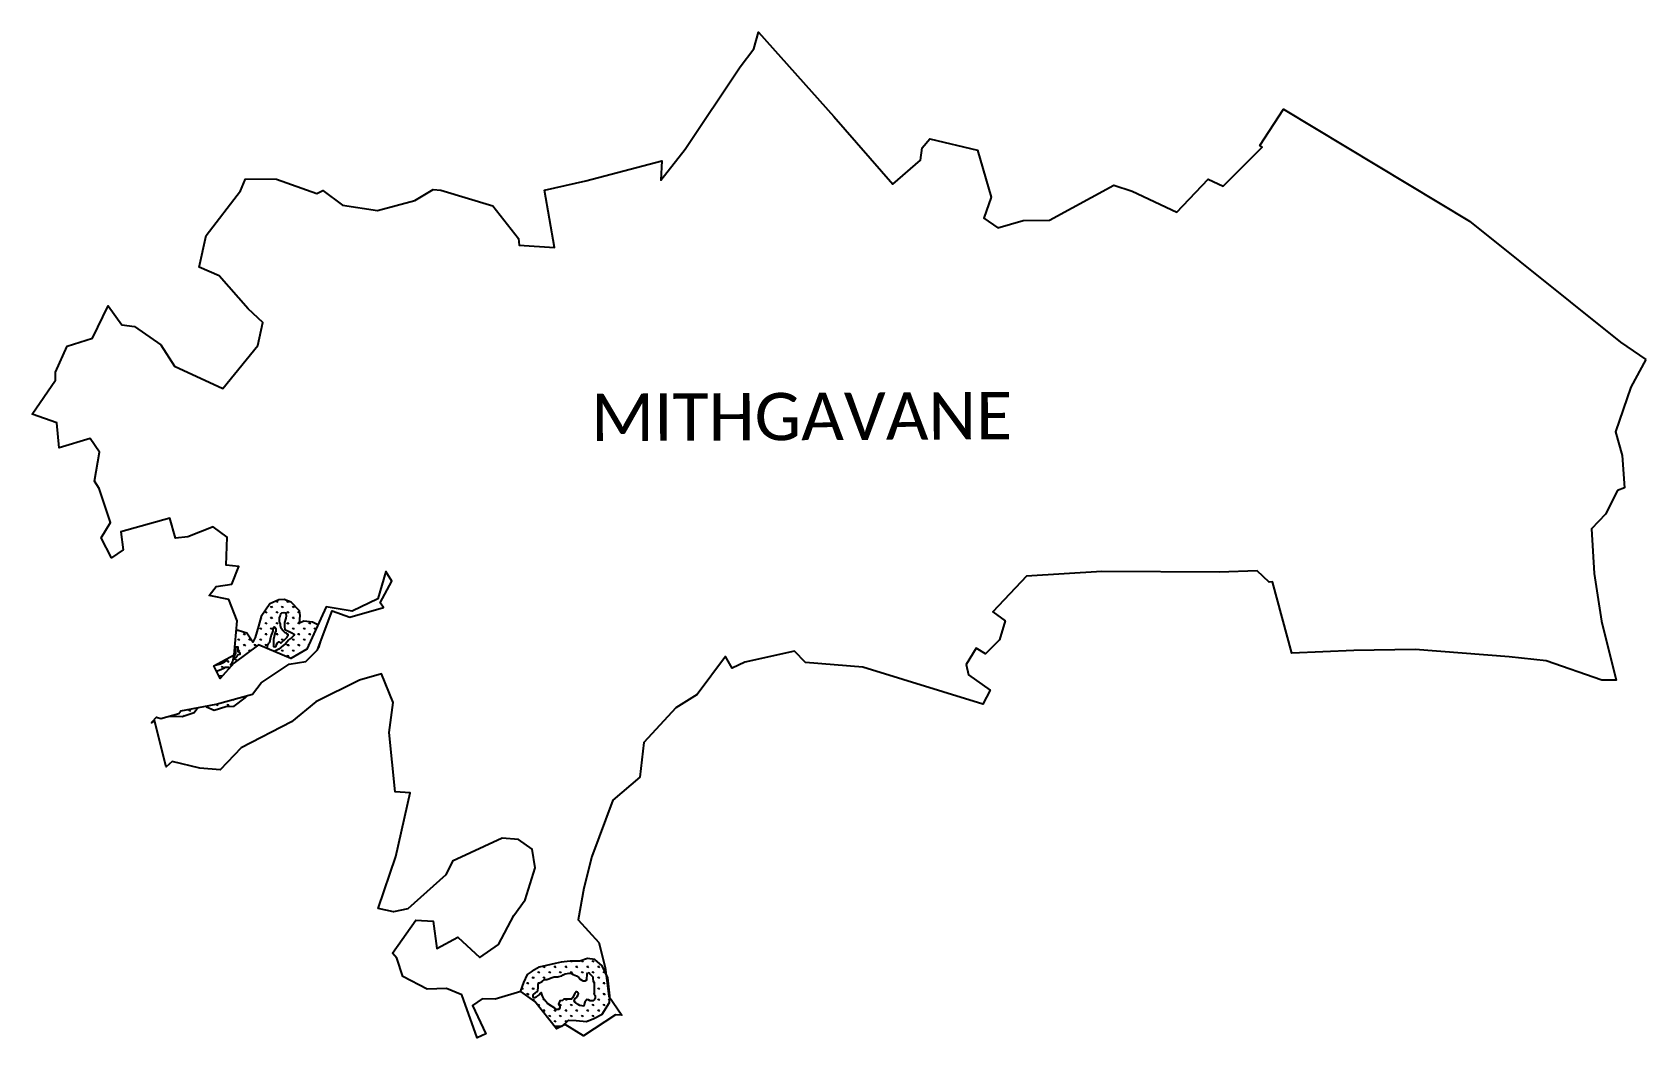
# Model space of a CAD drawing. Header units: metres. Extents: x 323973 to 329289, y 1832746 to 1836058.
import ezdxf

# ---------------------------------------------------------------- set-up
doc = ezdxf.new("R2010")
doc.units = ezdxf.units.M
for name, color, linetype in [('MANGROOVE BUFFER ZONE', 120, 'Continuous'), ('village', 3, 'Continuous'), ('VILLAGE NAME', 250, 'Continuous')]:
    doc.layers.add(name, color=color, linetype=linetype)
doc.styles.get("Standard").update_dxf_attribs({"font": 'simplex.shx'})

msp = doc.modelspace()

# ---------------------------------------------------------------- hatches: boundary and pattern name
at = {"layer": 'MANGROOVE BUFFER ZONE'}
h = msp.add_hatch(dxfattribs=at)
h.set_pattern_fill('GRASS', color=256)
h.paths.add_polyline_path([(324914.1, 1834104.7), (324911.5, 1834107.6), (324896.1, 1834115.3), (324868.5, 1834118.3), (324853.7, 1834111.5), (324856.4, 1834136.8), (324854, 1834152.6), (324826.4, 1834181), (324802.8, 1834189.9), (324785.9, 1834188.9), (324755.9, 1834175.1), (324727.6, 1834133.8), (324718.6, 1834102), (324707.9, 1834064.4), (324699.6, 1834049.2), (324680.4, 1834078.9), (324651.8, 1834087.6), (324645.5, 1834087.7), (324638.5, 1834007.7), (324614.4, 1833994.4), (324614.5, 1833990.7), (324612.6, 1833989.2), (324601.7, 1833980.8), (324593.1, 1833976.8), (324584.3, 1833974.2), (324575.5, 1833972.9), (324571.6, 1833970.8), (324579.5, 1833954.9), (324583.2, 1833955.2), (324585.7, 1833955.8), (324589.4, 1833957.6), (324596.4, 1833960.6), (324604.9, 1833963.5), (324610.1, 1833966.4), (324619.3, 1833966.4), (324625.3, 1833966), (324629.9, 1833971.1), (324627.7, 1833973.7), (324627.6, 1833976.4), (324631.4, 1833981), (324632.1, 1833982.2), (324633.2, 1833984.3), (324633.8, 1833986.4), (324635, 1833991), (324635.1, 1833993.6), (324636.4, 1833994.7), (324639, 1833994.5), (324641.5, 1833993.1), (324643.5, 1833991.8), (324645.8, 1833987.8), (324647.4, 1833986.9), (324718.8, 1834040.2), (324748.8, 1834027.5), (324748.8, 1834040.1), (324750.4, 1834041.1), (324752.9, 1834045.6), (324755.9, 1834049), (324758.2, 1834060.3), (324760.1, 1834069.8), (324765.2, 1834080.1), (324767.3, 1834086.8), (324767.8, 1834096.8), (324769.9, 1834099.3), (324773, 1834098.4), (324774.7, 1834095.9), (324776.3, 1834091.7), (324776.3, 1834087.2), (324775.7, 1834083.7), (324774, 1834081.8), (324770.8, 1834068.1), (324768.5, 1834058.5), (324768.5, 1834049.3), (324768.5, 1834034.6), (324773, 1834033.4), (324776.9, 1834036.1), (324778.1, 1834041.9), (324781, 1834047), (324784.1, 1834050.2), (324787.6, 1834050), (324789.6, 1834048.7), (324790.6, 1834047.8), (324792, 1834046.5), (324794.6, 1834048.6), (324806, 1834059.6), (324812.9, 1834066.2), (324815.3, 1834069.6), (324816.5, 1834071.2), (324816.6, 1834074.3), (324813.8, 1834076.6), (324811.3, 1834078.4), (324806.1, 1834080.5), (324800, 1834086.2), (324792.9, 1834094.4), (324790.9, 1834104.4), (324791.1, 1834109.8), (324787.9, 1834116.5), (324787.8, 1834129.5), (324789.6, 1834134.5), (324791.2, 1834139.3), (324793.4, 1834143.4), (324796, 1834146.4), (324802.3, 1834146.7), (324807.2, 1834146.2), (324809.1, 1834144.2), (324809.6, 1834136.4), (324808.8, 1834128.7), (324807.3, 1834124.9), (324804.7, 1834114.6), (324804.7, 1834099.6), (324805, 1834091), (324807.4, 1834089.9), (324810.3, 1834088.8), (324812.1, 1834087.4), (324814.3, 1834086.2), (324817.4, 1834084.4), (324818.2, 1834084.5), (324819.3, 1834084.2), (324828.5, 1834079.5), (324835.7, 1834075.7), (324835.9, 1834073), (324835.1, 1834071.5), (324832.1, 1834068), (324827, 1834063.5), (324820.8, 1834059.3), (324817.3, 1834055.8), (324807.8, 1834043.8), (324799.4, 1834037.9), (324785.3, 1834026.6), (324770.8, 1834018.3), (324825, 1833995.3), (324878.1, 1834026.6)])
h.paths.add_polyline_path([(324656.6, 1834015.6), (324657.4, 1834012.8), (324657.1, 1834008.8), (324656.2, 1834008.6), (324650.8, 1834007.3), (324651.1, 1834006.2), (324647.7, 1834002.4), (324645.4, 1833999.3), (324640.1, 1833997.5), (324636.5, 1833996.6), (324635, 1833998.4), (324635.5, 1833999.1), (324636.6, 1834001.2), (324636.2, 1834003.9), (324636.9, 1834005.5), (324640.2, 1834005.6), (324640.1, 1834008.9), (324643.2, 1834009.6), (324643.6, 1834012.7), (324643.6, 1834022.5), (324644.3, 1834033.4), (324650.6, 1834033.8), (324650.7, 1834018.6), (324653, 1834017.4)], flags=16)
h.paths.add_polyline_path([(324611.2, 1833837.6), (324638.5, 1833838), (324674.9, 1833865.9), (324681.1, 1833872.6), (324578.7, 1833844.9), (324544.1, 1833838.5), (324547.2, 1833836.7), (324572.8, 1833825.6)])
h.paths.add_polyline_path([(324507.2, 1833817.8), (324518.6, 1833833.8), (324463, 1833823.5), (324456.1, 1833814.6), (324423.1, 1833805.5), (324424.7, 1833805.4), (324467, 1833804.2)])
h = msp.add_hatch(dxfattribs=at)
h.set_pattern_fill('GRASS', color=256)
h.paths.add_polyline_path([(325875.5, 1832862.3), (325876.1, 1832878.5), (325872.9, 1832883.2), (325863.5, 1832956.9), (325851, 1832982.7), (325826.8, 1833003.6), (325803.1, 1833007), (325777.8, 1832998.5), (325745.1, 1832998.2), (325715.3, 1832994.9), (325696.4, 1832990.5), (325667.7, 1832984.2), (325643.5, 1832978.9), (325620.4, 1832966.1), (325603.8, 1832954.4), (325591.3, 1832928), (325581.8, 1832901.4), (325581.4, 1832898.9), (325582.5, 1832899.2), (325629.3, 1832865.3), (325694, 1832784.3), (325716.8, 1832784.1), (325721.6, 1832786.4), (325739.7, 1832804.5), (325765.4, 1832803.4), (325799.1, 1832800.2), (325823, 1832810), (325850.9, 1832823.8)])
h.paths.add_polyline_path([(325790.4, 1832850.7), (325777, 1832852.2), (325771.8, 1832855.8), (325763.9, 1832861.3), (325761.8, 1832862.4), (325759.1, 1832868.1), (325760.9, 1832873.3), (325762.3, 1832875.3), (325765, 1832877.5), (325768.8, 1832881.8), (325772.2, 1832888.2), (325773.2, 1832892), (325771.7, 1832894.4), (325769.4, 1832896.2), (325766.6, 1832897.2), (325764.6, 1832897.4), (325763.4, 1832895.3), (325761.2, 1832892.7), (325757.2, 1832885.1), (325753.3, 1832877.8), (325750, 1832873.4), (325735.8, 1832872.9), (325724.2, 1832873.2), (325720.6, 1832869.4), (325711.7, 1832867.9), (325709.9, 1832864.4), (325709.6, 1832862.2), (325707.3, 1832856.8), (325708.7, 1832852.4), (325710.9, 1832849.9), (325711.6, 1832844.4), (325708.4, 1832839.6), (325700.3, 1832839.7), (325694.5, 1832843.6), (325686.5, 1832849.2), (325671.1, 1832859.7), (325660.1, 1832872.6), (325655.7, 1832881.2), (325652.9, 1832886.8), (325650.9, 1832893), (325650.6, 1832894.1), (325648.7, 1832893.8), (325646.4, 1832892.3), (325643.9, 1832888.4), (325638.3, 1832884.6), (325633.9, 1832879.5), (325629.5, 1832878.3), (325624.5, 1832879.4), (325623.3, 1832882.6), (325623.9, 1832888.2), (325631.9, 1832895.1), (325635.2, 1832898), (325639, 1832902.3), (325640.3, 1832911.9), (325639.8, 1832922.9), (325644.4, 1832926.8), (325652.7, 1832931.2), (325661.3, 1832938.6), (325668.1, 1832938.7), (325674.9, 1832940.2), (325683.4, 1832943.7), (325693.2, 1832946.8), (325704.3, 1832946.9), (325708.4, 1832948.5), (325717.8, 1832950.1), (325722.9, 1832954), (325728.8, 1832956.5), (325742.2, 1832959), (325750, 1832958.2), (325755.8, 1832955.2), (325766.3, 1832949.8), (325773.5, 1832944.8), (325778.5, 1832939.6), (325784.3, 1832936.1), (325788.8, 1832933.4), (325794.8, 1832934.1), (325800.7, 1832937.1), (325801.5, 1832956.8), (325803.9, 1832961.8), (325807.9, 1832960.3), (325810, 1832956.6), (325813.3, 1832953.3), (325819.7, 1832947), (325820.6, 1832942.9), (325821.6, 1832931.6), (325823.6, 1832931), (325824.1, 1832927.3), (325824.1, 1832890.4), (325828, 1832885.9), (325827.3, 1832875.7), (325825.6, 1832872.7), (325819.9, 1832867.7), (325810.9, 1832867.4), (325806.3, 1832871), (325800.5, 1832872), (325797.3, 1832868.3), (325793.4, 1832863.6), (325791.7, 1832856.3)], flags=16)

# ---------------------------------------------------------------- linework, layer by layer
at = {"color": 3, "flags": 128}
msp.add_lwpolyline([(324659.1, 1835535.8), (324675.6, 1835575.8)], dxfattribs=at)
at = {"layer": 'MANGROOVE BUFFER ZONE'}
for points in [[(324914.1, 1834104.7), (324911.5, 1834107.6), (324896.1, 1834115.3), (324868.5, 1834118.3), (324853.7, 1834111.5), (324856.4, 1834136.8), (324854, 1834152.6), (324826.4, 1834181), (324802.8, 1834189.9), (324785.9, 1834188.9), (324755.9, 1834175.1), (324727.6, 1834133.8), (324718.6, 1834102), (324707.9, 1834064.4), (324699.6, 1834049.2), (324680.4, 1834078.9), (324651.8, 1834087.6), (324645.5, 1834087.7)], [(324748.8, 1834027.5), (324748.8, 1834040.1), (324750.4, 1834041.1), (324752.9, 1834045.6), (324755.9, 1834049), (324758.2, 1834060.3), (324760.1, 1834069.8), (324765.2, 1834080.1), (324767.3, 1834086.8), (324767.8, 1834096.8), (324769.9, 1834099.3), (324773, 1834098.4), (324774.7, 1834095.9), (324776.3, 1834091.7), (324776.3, 1834087.2), (324775.7, 1834083.7), (324774, 1834081.8), (324770.8, 1834068.1), (324768.5, 1834058.5), (324768.5, 1834049.3), (324768.5, 1834034.6), (324773, 1834033.4), (324776.9, 1834036.1), (324778.1, 1834041.9), (324781, 1834047), (324784.1, 1834050.2), (324787.6, 1834050), (324789.6, 1834048.7), (324790.6, 1834047.8), (324792, 1834046.5), (324794.6, 1834048.6), (324806, 1834059.6), (324812.9, 1834066.2), (324815.3, 1834069.6), (324816.5, 1834071.2), (324816.6, 1834074.3), (324813.8, 1834076.6), (324811.3, 1834078.4), (324806.1, 1834080.5), (324800, 1834086.2), (324792.9, 1834094.4), (324790.9, 1834104.4), (324791.1, 1834109.8), (324787.9, 1834116.5), (324787.8, 1834129.5), (324789.6, 1834134.5), (324791.2, 1834139.3), (324793.4, 1834143.4), (324796, 1834146.4), (324802.3, 1834146.7), (324807.2, 1834146.2), (324809.1, 1834144.2), (324809.6, 1834136.4), (324808.8, 1834128.7), (324807.3, 1834124.9), (324804.7, 1834114.6), (324804.7, 1834099.6), (324805, 1834091), (324807.4, 1834089.9), (324810.3, 1834088.8), (324812.1, 1834087.4), (324814.3, 1834086.2), (324817.4, 1834084.4), (324818.2, 1834084.5), (324819.3, 1834084.2), (324828.5, 1834079.5), (324835.7, 1834075.7), (324835.9, 1834073), (324835.1, 1834071.5), (324832.1, 1834068), (324827, 1834063.5), (324820.8, 1834059.3), (324817.3, 1834055.8), (324807.8, 1834043.8), (324799.4, 1834037.9), (324785.3, 1834026.6), (324770.8, 1834018.3)], [(324915.2, 1834029.1), (324917.7, 1834031.5), (324922.6, 1834048.8)], [(324614.4, 1833994.3), (324614.4, 1833994.1), (324614.5, 1833990.7), (324612.6, 1833989.2), (324601.7, 1833980.8), (324593.1, 1833976.8), (324584.3, 1833974.2), (324575.5, 1833972.9)], [(324629.9, 1833971.1), (324629.7, 1833971.2), (324627.7, 1833973.7), (324627.6, 1833976.4), (324631.4, 1833981), (324632.1, 1833982.2), (324633.2, 1833984.3), (324633.8, 1833986.4), (324635, 1833991), (324635.1, 1833993.6), (324636.4, 1833994.7), (324639, 1833994.5), (324641.5, 1833993.1), (324643.5, 1833991.8), (324645.8, 1833987.8), (324647.4, 1833986.9)], [(324579.5, 1833954.9), (324583.2, 1833955.2), (324585.7, 1833955.8), (324589.4, 1833957.6), (324596.4, 1833960.6), (324604.9, 1833963.5), (324610.1, 1833966.4), (324619.3, 1833966.4), (324625.3, 1833966)], [(324599, 1833937.3), (324589.6, 1833938.7), (324585.8, 1833942.1)], [(324591.2, 1833931.3), (324593.5, 1833931.3)], [(324423.1, 1833805.5), (324424.7, 1833805.4), (324467, 1833804.2), (324507.2, 1833817.8), (324518.6, 1833833.8)], [(324544.1, 1833838.5), (324547.2, 1833836.7), (324572.8, 1833825.6), (324611.2, 1833837.6), (324638.5, 1833838), (324674.9, 1833865.9), (324681.1, 1833872.6)], [(325694, 1832784.3), (325719.2, 1832784.1), (325739.7, 1832804.5), (325765.4, 1832803.4), (325799.1, 1832800.2), (325823, 1832810), (325850.9, 1832823.8), (325875.5, 1832862.3), (325876.3, 1832883.9), (325874.4, 1832904.2), (325869.7, 1832944), (325851, 1832982.7), (325826.8, 1833003.6), (325803.1, 1833007), (325777.8, 1832998.5), (325745.1, 1832998.2), (325715.3, 1832994.9), (325696.4, 1832990.5), (325667.7, 1832984.2), (325643.5, 1832978.9), (325620.4, 1832966.1), (325603.8, 1832954.4), (325591.3, 1832928), (325581.8, 1832901.4), (325581.4, 1832898.9)]]:
    msp.add_lwpolyline(points, dxfattribs=at)
for points in [[(324635, 1833998.4), (324635.5, 1833999.1), (324636.6, 1834001.2), (324636.2, 1834003.9), (324636.9, 1834005.5), (324640.2, 1834005.6), (324640.1, 1834008.9), (324643.2, 1834009.6), (324643.6, 1834012.7), (324643.6, 1834022.5), (324644.3, 1834033.4), (324650.6, 1834033.8), (324650.7, 1834018.6), (324653, 1834017.4), (324656.6, 1834015.6), (324657.4, 1834012.8), (324657.1, 1834008.8), (324656.2, 1834008.6), (324650.8, 1834007.3), (324651.1, 1834006.2), (324647.7, 1834002.4), (324645.4, 1833999.3), (324640.1, 1833997.5), (324636.5, 1833996.6)], [(325803.9, 1832961.8), (325807.9, 1832960.3), (325810, 1832956.6), (325813.3, 1832953.3), (325819.7, 1832947), (325820.6, 1832942.9), (325821.6, 1832931.6), (325823.6, 1832931), (325824.1, 1832927.3), (325824.1, 1832890.4), (325828, 1832885.9), (325827.3, 1832875.7), (325825.6, 1832872.7), (325819.9, 1832867.7), (325810.9, 1832867.4), (325806.3, 1832871), (325800.5, 1832872), (325797.3, 1832868.3), (325793.4, 1832863.6), (325791.7, 1832856.3), (325790.4, 1832850.7), (325777, 1832852.2), (325771.8, 1832855.8), (325763.9, 1832861.3), (325761.8, 1832862.4), (325759.1, 1832868.1), (325760.9, 1832873.3), (325762.3, 1832875.3), (325765, 1832877.5), (325768.8, 1832881.8), (325772.2, 1832888.2), (325773.2, 1832892), (325771.7, 1832894.4), (325769.4, 1832896.2), (325766.6, 1832897.2), (325764.6, 1832897.4), (325763.4, 1832895.3), (325761.2, 1832892.7), (325757.2, 1832885.1), (325753.3, 1832877.8), (325750, 1832873.4), (325735.8, 1832872.9), (325724.2, 1832873.2), (325720.6, 1832869.4), (325711.7, 1832867.9), (325709.9, 1832864.4), (325709.6, 1832862.2), (325707.3, 1832856.8), (325708.7, 1832852.4), (325710.9, 1832849.9), (325711.6, 1832844.4), (325708.4, 1832839.6), (325700.3, 1832839.7), (325694.5, 1832843.6), (325686.5, 1832849.2), (325671.1, 1832859.7), (325660.1, 1832872.6), (325655.7, 1832881.2), (325652.9, 1832886.8), (325650.9, 1832893), (325650.6, 1832894.1), (325648.7, 1832893.8), (325646.4, 1832892.3), (325643.9, 1832888.4), (325638.3, 1832884.6), (325633.9, 1832879.5), (325629.5, 1832878.3), (325624.5, 1832879.4), (325623.3, 1832882.6), (325623.9, 1832888.2), (325631.9, 1832895.1), (325635.2, 1832898), (325639, 1832902.3), (325640.3, 1832911.9), (325639.8, 1832922.9), (325644.4, 1832926.8), (325652.7, 1832931.2), (325661.3, 1832938.6), (325668.1, 1832938.7), (325674.9, 1832940.2), (325683.4, 1832943.7), (325693.2, 1832946.8), (325704.3, 1832946.9), (325708.4, 1832948.5), (325717.8, 1832950.1), (325722.9, 1832954), (325728.8, 1832956.5), (325742.2, 1832959), (325750, 1832958.2), (325755.8, 1832955.2), (325766.3, 1832949.8), (325773.5, 1832944.8), (325778.5, 1832939.6), (325784.3, 1832936.1), (325788.8, 1832933.4), (325794.8, 1832934.1), (325800.7, 1832937.1), (325801.5, 1832956.8)]]:
    msp.add_lwpolyline(points, close=True, dxfattribs=at)
at = {"layer": 'village', "color": 3}
for points in [[(324675.6, 1835575.8, 0), (324777.5, 1835573.9, 0), (324910.9, 1835526.6, 0), (324930.6, 1835536.6, 0), (324995.8, 1835489.1, 0), (325110.5, 1835470.9, 0), (325233.4, 1835503.9, 0), (325294, 1835540.2, 0), (325319.3, 1835537.8, 0), (325490.5, 1835486.2, 0), (325574.7, 1835378.5, 0), (325577.4, 1835356.9, 0), (325694.2, 1835349.1, 0), (325661.1, 1835537.5, 0), (325797.3, 1835568.3, 0), (326047.8, 1835634.2, 0), (326044.1, 1835570.7, 0), (326124.4, 1835673.4, 0), (326305.6, 1835943.9, 0), (326350.2, 1836004, 0), (326365.5, 1836058.1, 0), (326614.2, 1835780.8, 0), (326808.5, 1835557.3, 0), (326899.7, 1835636.3, 0), (326905.5, 1835677.1, 0), (326930.9, 1835706.8, 0), (327087.1, 1835670.3, 0), (327132.6, 1835514.6, 0), (327108.3, 1835445.9, 0), (327154.9, 1835413.6, 0), (327237.6, 1835437.7, 0), (327324.8, 1835439.3, 0), (327537.1, 1835554.8, 0), (327596.6, 1835534.3, 0), (327743.9, 1835466.1, 0), (327847.3, 1835573.9, 0), (327896.3, 1835551.6, 0), (328025.6, 1835679.4, 0), (328017.5, 1835685.3, 0), (328095.9, 1835804.8, 0), (328708.2, 1835435.5, 0), (329205.4, 1835037.7, 0), (329288.9, 1834980.7, 0)], [(329288.9, 1834980.7, 0), (329239.6, 1834889.4, 0), (329188.9, 1834742.3, 0), (329211.4, 1834664.6, 0), (329218.5, 1834558.1, 0), (329195.5, 1834548.9, 0), (329156, 1834471.2, 0), (329110.6, 1834422.6, 0), (329119.4, 1834275, 0), (329143.2, 1834118.9, 0), (329191.3, 1833924.6, 0), (329143.8, 1833924, 0), (328960.8, 1833987.8, 0), (328839.4, 1834001.3, 0), (328529.4, 1834024.9, 0), (328326.9, 1834021.6, 0), (328123.4, 1834013.4, 0), (328059.6, 1834248.2, 0), (328048.2, 1834247.4, 0), (328008.6, 1834283.7, 0), (327884.9, 1834279.6, 0), (327497.1, 1834281.5, 0), (327248.6, 1834267, 0), (327137.8, 1834149.7, 0), (327178.7, 1834119.2, 0), (327160.4, 1834056.5, 0), (327113.4, 1834010.8, 0), (327082.7, 1834029.3, 0), (327049.9, 1833975.7, 0), (327058, 1833941.8, 0), (327129.2, 1833891, 0), (327104.5, 1833845.4, 0), (326710, 1833966.8, 0), (326521, 1833982.6, 0), (326484.2, 1834019.3, 0), (326320.6, 1833983.2, 0), (326278.9, 1833963.5, 0), (326257, 1834002, 0), (326164.4, 1833877.1, 0), (326093.8, 1833832.8, 0), (325988.2, 1833718.4, 0), (325975.3, 1833604.5, 0), (325885.6, 1833528.8, 0), (325817.3, 1833343.8, 0), (325790.4, 1833238.8, 0), (325771.9, 1833135, 0), (325839.8, 1833060, 0), (325860.8, 1832978, 0), (325872.9, 1832883.2, 0), (325915.6, 1832820.8, 0), (325895.2, 1832821.3, 0), (325788.9, 1832752.9, 0), (325729.5, 1832790.3, 0), (325700.5, 1832776.1, 0), (325629.3, 1832865.3, 0), (325582.5, 1832899.2, 0), (325498.3, 1832873.8, 0), (325455.9, 1832874.7, 0), (325423.5, 1832852.6, 0), (325468, 1832759.8, 0), (325439.1, 1832746.4, 0), (325388.3, 1832887.2, 0), (325338.3, 1832909, 0), (325274.3, 1832906.3, 0), (325194.7, 1832948.6, 0), (325174.7, 1833008.9, 0), (325160.5, 1833025.2, 0), (325237.1, 1833133.3, 0), (325294.3, 1833130, 0), (325305.7, 1833039.8, 0), (325375.5, 1833078.1, 0), (325447.9, 1833011, 0), (325509.2, 1833053.1, 0), (325560.2, 1833149, 0), (325597.4, 1833200.2, 0), (325630.6, 1833305.9, 0), (325620.3, 1833367, 0), (325575, 1833398.8, 0), (325521.9, 1833403.7, 0), (325357.4, 1833327.7, 0), (325336.2, 1833283.3, 0), (325210.5, 1833170.7, 0), (325163.8, 1833160.8, 0), (325112.8, 1833172.5, 0), (325170.8, 1833342.9, 0), (325217.9, 1833553.5, 0), (325168.7, 1833555.9, 0), (325149.3, 1833751.3, 0), (325162.8, 1833850.8, 0), (325124.1, 1833945.5, 0), (325051.1, 1833924.4, 0), (324907.5, 1833852.4, 0), (324826.9, 1833787.2, 0), (324661.2, 1833701.2, 0), (324592.3, 1833629.1, 0), (324525, 1833634.6, 0), (324434.4, 1833656.7, 0), (324414.5, 1833639, 0), (324376.3, 1833790.8, 0), (324365.9, 1833784, 0), (324367.8, 1833787.4, 0), (324383.1, 1833802, 0), (324397.1, 1833798.4, 0), (324456.1, 1833814.6, 0), (324463, 1833823.5, 0), (324578.7, 1833844.9, 0), (324699.3, 1833877.5, 0), (324727.5, 1833915.8, 0), (324819.6, 1833976.9, 0), (324875, 1833985.8, 0), (324913.1, 1834023.5, 0), (324961.8, 1834152.7, 0), (325019.4, 1834131.1, 0), (325130.7, 1834163.4, 0), (325119.7, 1834179.1, 0), (325158.2, 1834250, 0), (325138, 1834282.5, 0), (325111.3, 1834192.3, 0), (325026.8, 1834151.7, 0), (324941.9, 1834165.3, 0), (324878.1, 1834026.6, 0), (324825, 1833995.3, 0), (324718.8, 1834040.2, 0), (324637.9, 1833979.8, 0), (324592, 1833929.6, 0), (324571.6, 1833970.8, 0), (324638.5, 1834007.7, 0), (324648.2, 1834119.1, 0), (324620.6, 1834189.6, 0), (324556.3, 1834202.8, 0), (324578.8, 1834233.1, 0), (324631.2, 1834240.6, 0), (324653.9, 1834298.2, 0), (324611.8, 1834302.7, 0), (324615.1, 1834395.5, 0), (324569.1, 1834428.7, 0), (324485.9, 1834396.1, 0), (324445.2, 1834391.5, 0), (324426.8, 1834458.1, 0), (324265.4, 1834412.8, 0), (324273.1, 1834353.4, 0), (324234.6, 1834327.4, 0), (324200.6, 1834393.1, 0), (324230.9, 1834443.4, 0), (324193.8, 1834555.7, 0), (324178.2, 1834580.1, 0), (324195, 1834674.7, 0), (324164.5, 1834719.6, 0), (324062.2, 1834689.6, 0), (324053.9, 1834772.2, 0), (323973.3, 1834800.6, 0), (324050.2, 1834911.7, 0), (324049.4, 1834938.9, 0), (324087.9, 1835024.4, 0), (324171.9, 1835050.7, 0), (324223.1, 1835157, 0), (324268.9, 1835094.9, 0), (324310.5, 1835088.6, 0), (324397, 1835028.4, 0), (324441.8, 1834958.7, 0), (324601.1, 1834885, 0), (324716.6, 1835025.9, 0), (324733.2, 1835101.8, 0), (324685.1, 1835147.3, 0), (324589.1, 1835256.2, 0), (324523.2, 1835284.6, 0), (324546.2, 1835388.5, 0), (324659.1, 1835535.8, 0)]]:
    msp.add_polyline3d(points, dxfattribs=at)

# ---------------------------------------------------------------- texts
at = {"layer": 'VILLAGE NAME', "insert": (325813.7, 1834867.6), "char_height": 155.989, "attachment_point": 1, "rotation": 0.2435}
msp.add_mtext_dynamic_manual_height_columns('{\\fCalibri|b0|i0|c0|p34;MITHGAVANE}', width=2768.158, gutter_width=779.9, heights=[0], dxfattribs=at)

doc.saveas('drawing.dxf')
